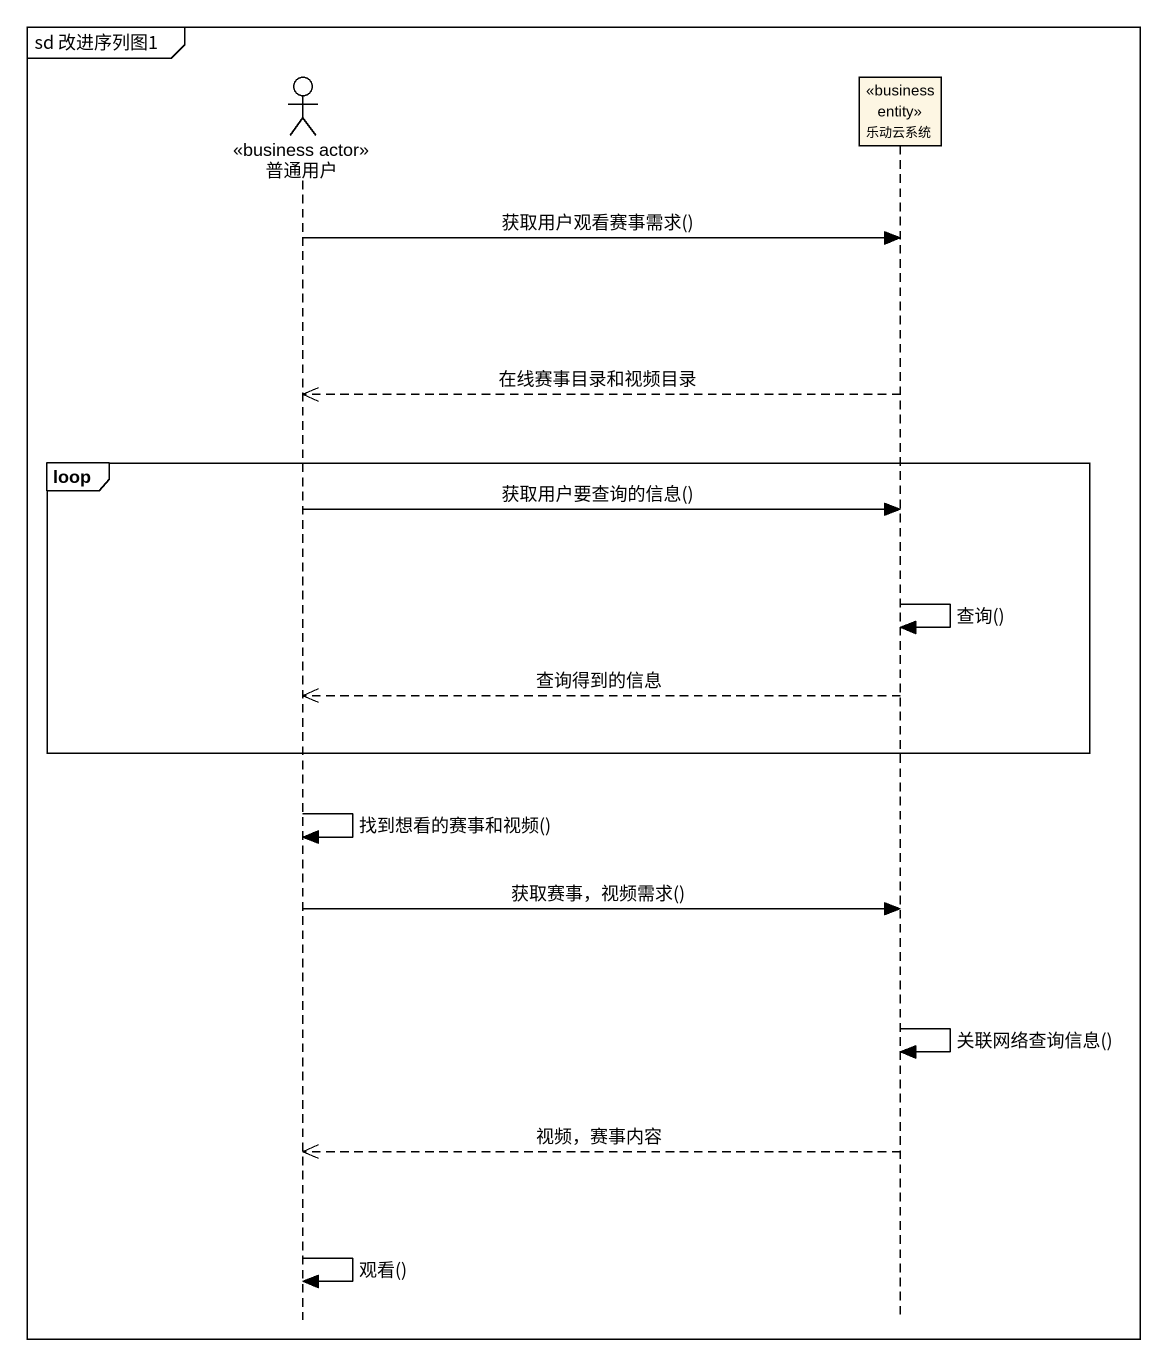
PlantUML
@startuml
mainframe sd 改进序列图1
hide footbox
actor 普通用户 <<business actor>>
participant 乐动云系统 <<business entity>>

普通用户 -> 乐动云系统 : 获取用户观看赛事需求()
乐动云系统 -->> 普通用户 : 在线赛事目录和视频目录
loop
  普通用户 -> 乐动云系统 : 获取用户要查询的信息()
  乐动云系统 -> 乐动云系统 : 查询()
  乐动云系统 -->> 普通用户 : 查询得到的信息
end
普通用户 -> 普通用户 : 找到想看的赛事和视频()
普通用户 -> 乐动云系统 : 获取赛事，视频需求()
乐动云系统 -> 乐动云系统 : 关联网络查询信息()
乐动云系统 -->> 普通用户 : 视频，赛事内容
普通用户 -> 普通用户 : 观看()
@enduml
